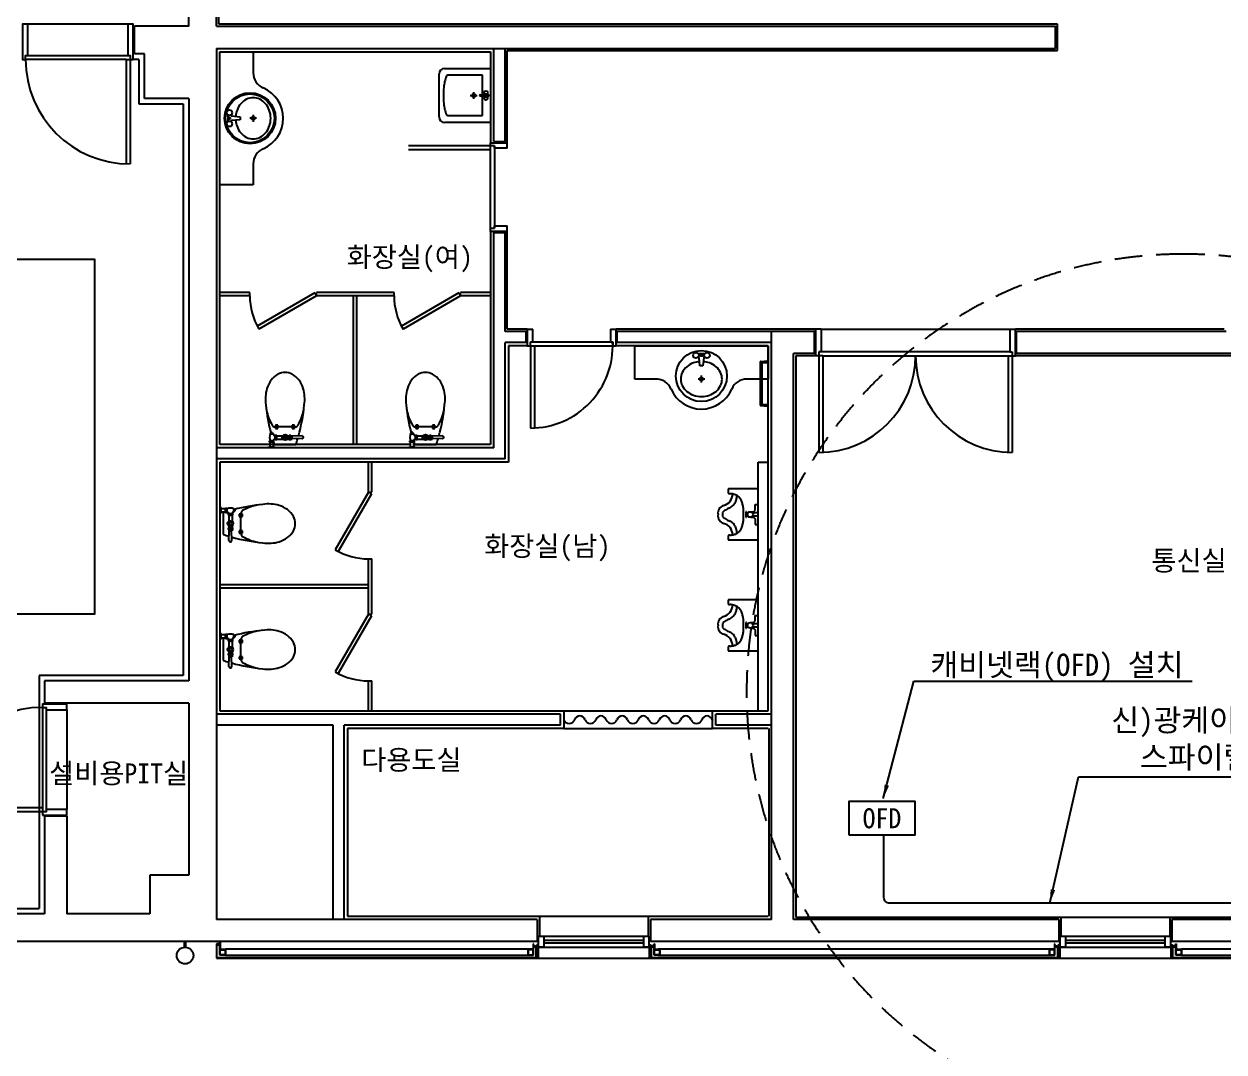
# Model space of a CAD drawing. Header units: millimetres. Extents: x -3836 to 39287, y 33494 to 72930.
# Drawn here: x 13178 to 23993, y 47295 to 56559 of the extents above; entities that cross this region are included whole.
import ezdxf
from ezdxf.enums import TextEntityAlignment as Align

# ---------------------------------------------------------------- set-up
doc = ezdxf.new("R2010")
doc.units = ezdxf.units.MM
doc.linetypes.add('HIDDEN', pattern=[0.375, 0.25, -0.125])
for name, color, linetype in [('TD-CTRL-JUNT', 4, 'Continuous'), ('TN-TABL-LIN1', 4, 'Continuous'), ('TZ-BASE', 253, 'Continuous'), ('TZ-LEAL', 1, 'Continuous'), ('TZ-LEAT', 3, 'Continuous')]:
    doc.layers.add(name, color=color, linetype=linetype)
doc.styles.get("Standard").update_dxf_attribs({"font": 'GulimChe.ttf'})
doc.styles.add('SYMBTEXT', font='GulimChe.ttf')
doc.dimstyles.new('D50', dxfattribs={"dimscale": 50, "dimtxt": 3, "dimasz": 2.5, "dimexe": 0.5, "dimexo": 0.5, "dimgap": 0.5, "dimtad": 1, "dimdec": 0, "dimzin": 1, "dimdsep": 46, "dimlunit": 6, "dimtxsty": 'Standard', "dimcen": 1, "dimclrd": 1, "dimclre": 1, "dimclrt": 3, "dimadec": 0, "dimazin": 0, "dimtfac": 1, "dimtdec": 0, "dimtix": 1, "dimtmove": 2, "dimatfit": 3, "dimfxl": 0, "dimtvp": 2, "dimlwd": -1, "dimlwe": -1, "dimarcsym": 0})

# ---------------------------------------------------------------- blocks, each defined once
blk = doc.blocks.new('세면대')
at = {"layer": 'TZ-BASE'}
for p, q in [((0, -300), (0, 0)), ((0, 0), (1200, 0)), ((1200, 0), (1200, -300)), ((629, -72), (571, -72)), ((574, -100), (571, -100)), ((586, -182), (579, -105)), ((621, -105), (614, -182)), ((629, -100), (626, -100)), ((614, -182), (586, -182)), ((189, -300), (0, -300)), ((631, -300), (569, -300)), ((601, -331), (601, -269)), ((1200, -300), (1011, -300))]:
    blk.add_line(p, q, dxfattribs=at)
for centre, radius in [((600, -272), 230), ((600, -272), 220), ((550, -86), 25), ((600, -86), 8), ((650, -86), 25), ((600, -300), 15)]:
    blk.add_circle(centre, radius, dxfattribs=at)
for centre, radius, start, end in [((574, -106), 5, 5.3909, 90), ((626, -106), 5, 90, 174.6091), ((574, -312), 162, 130.3466, 154.0053), ((590, -331), 187, 109.3849, 130.3466), ((600, -360), 218, 94.6377, 109.3849), ((600, -360), 218, 70.6151, 85.3623), ((610, -331), 187, 49.6534, 70.6151), ((626, -312), 162, 25.9947, 49.6534), ((189, -450), 150, 23.3688, 90), ((549, -300), 135, 154.0053, 180), ((549, -300), 135, 180, 205.9947), ((651, -300), 135, 0, 25.9947), ((651, -300), 135, 334.0053, 0), ((1011, -450), 150, 90, 156.6312), ((600, -272), 298, 203.3688, 336.6312), ((574, -288), 162, 205.9947, 229.6534), ((590, -269), 187, 229.6534, 250.6151), ((610, -269), 187, 289.3849, 310.3466), ((626, -288), 162, 310.3466, 334.0053), ((600, -240), 218, 250.6151, 270), ((600, -240), 218, 270, 289.3849)]:
    blk.add_arc(centre, radius, start, end, dxfattribs=at)
blk = doc.blocks.new('대변기')
at = {"layer": 'TZ-BASE'}
for p, q in [((-78, 153), (-75, 65)), ((-52, 153), (-55, 65)), ((-175, 85), (-175, 65)), ((-145, 85), (-175, 85)), ((-175, 65), (-145, 65)), ((-160, 91), (-160, -91)), ((-145, 65), (-145, 85)), ((-85, 37), (-85, 52)), ((-45, 52), (-85, 52)), ((-45, 37), (-85, 37)), ((-50, 65), (-80, 65)), ((-80, 52), (-80, 65)), ((-80, 20), (-80, 37)), ((-75, 37), (-75, 52)), ((-55, 37), (-55, 52)), ((-50, 52), (-50, 65)), ((-50, 20), (-50, 37)), ((-45, 37), (-45, 52)), ((0, -98), (0, 98)), ((-175, -65), (-175, -85)), ((-145, -65), (-175, -65)), ((-175, -85), (-145, -85)), ((-145, -85), (-145, -65)), ((-95, -105), (-100, -105)), ((-100, -105), (-100, -135)), ((-95, -105), (-95, -135)), ((-45, -75), (-85, -75)), ((-85, -90), (-85, -75)), ((-45, -90), (-85, -90)), ((-80, -75), (-80, -20)), ((-75, -90), (-75, -75)), ((-55, -90), (-55, -75)), ((-50, -75), (-50, -20)), ((-45, -90), (-45, -75)), ((-20, -100), (-35, -100)), ((-35, -100), (-35, -140)), ((-20, -100), (-20, -140)), ((20, -105), (-20, -105)), ((20, -95), (30, -90)), ((20, -145), (20, -95)), ((-108, -115), (-108, -125)), ((-100, -115), (-108, -115)), ((-100, -125), (-108, -125)), ((-95, -135), (-100, -135)), ((-20, -110), (-35, -110)), ((-20, -130), (-35, -130)), ((-20, -140), (-35, -140)), ((20, -135), (-20, -135)), ((30, -150), (20, -145))]:
    blk.add_line(p, q, dxfattribs=at)
blk.add_lwpolyline([(-358, 173, 0.115247), (-505, 163, 0.085088), (-580, 126, 0.106262), (-633, 65, 0.128332), (-650, 0, 0.128332), (-633, -65, 0.106262), (-580, -126, 0.085088), (-505, -163, 0.115247), (-358, -173, 0.074454)], format="xyb", dxfattribs=at)
blk.add_lwpolyline([(-78, 0), (-71, -11), (-59, -11), (-52, 0), (-59, 11), (-71, 11)], close=True, dxfattribs=at)
blk.add_circle((-65, 0), 25, dxfattribs=at)
for centre, radius, start, end in [((-517, -1468), 1649, 74.5033, 84.4601), ((-394, -258), 434, 59.7396, 78.9752), ((-190, 91), 30, 0, 59.7396), ((-65, 153), 12.5, 0, 180), ((-517, -1468), 1649, 71.7216, 73.6727), ((-190, -91), 30, 300.2604, 0), ((-95, -90), 15, 270, 0), ((-35, -90), 15, 180, 270), ((-517, 1468), 1649, 287.5479, 288.2784), ((-517, 1468), 1649, 275.5399, 284.654), ((-394, 258), 434, 281.0248, 300.2604), ((-65, -56), 84.1, 249.0887, 290.9113)]:
    blk.add_arc(centre, radius, start, end, dxfattribs=at)
blk = doc.blocks.new('TZDT104')
blk.add_lwpolyline([(-5, -2.5), (5, -2.5), (5, 2.5), (-5, 2.5)], close=True)
at = {"style": 'SYMBTEXT'}
blk.add_attdef('TZDT_TITLE1_4', text='', height=3, dxfattribs=at).set_placement((0, 0), align=Align.MIDDLE_CENTER)

msp = doc.modelspace()

# ---------------------------------------------------------------- linework, layer by layer
at = {"layer": 'TN-TABL-LIN1', "flags": 128}
msp.add_lwpolyline([(26152.5, 48636.1), (20978.5, 48636.1, -0.4142136), (20928.5, 48686.1), (20928.5, 49251.4)], format="xyb", dxfattribs=at)
at = {"layer": 'TZ-BASE'}
for p, q in [((14663.5, 56539.4), (14663.5, 58479.4)), ((14913.5, 56539.4), (14913.5, 58479.4)), ((14933.5, 56559.4), (14933.5, 58489.4)), ((14113.6, 56559.4), (13213.4, 56559.4)), ((14663.5, 56539.4), (14173.5, 56539.4)), ((14173.5, 56289.4), (14173.5, 56539.4)), ((14913.5, 56539.4), (22473.5, 56539.4)), ((22493.5, 56559.4), (14933.5, 56559.4)), ((22473.5, 56339.4), (22473.5, 56539.4)), ((22473.5, 56339.4), (22473.5, 56539.4)), ((22493.5, 56319.4), (22493.5, 56559.4)), ((14098.9, 56239.4), (13192.9, 56239.4)), ((13213.4, 56275.3), (14113.6, 56275.3)), ((14098.9, 56239.4), (14098.9, 55298.8)), ((14098.9, 56239.4), (14134.1, 56239.4)), ((14134.1, 56239.4), (14134.1, 55298.2)), ((14213.5, 56239.4), (14163.5, 56239.4)), ((14263.5, 56289.4), (14173.5, 56289.4)), ((14213.5, 56239.4), (14213.5, 55839.4)), ((14263.5, 55889.4), (14263.5, 56289.4)), ((14913.5, 56339.4), (22473.5, 56339.4)), ((14913.5, 56339.4), (14913.5, 48489.4)), ((14943.5, 52769.4), (14943.5, 56309.4)), ((14943.5, 56309.4), (17383.5, 56309.4)), ((17383.5, 56309.4), (17383.5, 55489.4)), ((17413.5, 55499.4), (17413.5, 56339.4)), ((17513.5, 55499.4), (17513.5, 56339.4)), ((17533.5, 55489.4), (17533.5, 56319.4)), ((17533.5, 56319.4), (22493.5, 56319.4)), ((16968.5, 56159.4), (17383.5, 56159.4)), ((17383.5, 56159.4), (17383.5, 55671.8)), ((16918.5, 55721.8), (16918.5, 56109.4)), ((17310.1, 56097.6), (16997.7, 56097.6)), ((17310.1, 55922.9), (17310.1, 56097.6)), ((17200.6, 55914.5), (17262.7, 55914.5)), ((17231.8, 55884.1), (17231.8, 55946.1)), ((17289.2, 55921.5), (17358.8, 55924.2)), ((14213.5, 55839.4), (14613.5, 55839.4)), ((14663.5, 55889.4), (14263.5, 55889.4)), ((14613.5, 55839.4), (14613.5, 50689.4)), ((14663.5, 55889.4), (14663.5, 50639.4)), ((17358.8, 55906.5), (17289.2, 55909.2)), ((17310.1, 55735), (17310.1, 55907.7)), ((16997.7, 55735), (17310.1, 55735)), ((17383.5, 55671.8), (16968.5, 55671.8)), ((17383.5, 55460), (17383.5, 55489.4)), ((17383.5, 55489.4), (17533.5, 55489.4)), ((17413.5, 55499.4), (17513.5, 55499.4)), ((17533.5, 55439.5), (17533.5, 55489.4)), ((17383.5, 55460), (16642.2, 55460)), ((17383.5, 55424.8), (16643.1, 55424.8)), ((17383.5, 55424.8), (17383.5, 55460)), ((17419.4, 55460), (17383.5, 55460)), ((17383.5, 54718.8), (17383.5, 55460)), ((17419.4, 55439.5), (17419.4, 55460)), ((17419.4, 55460), (17419.4, 54718.8)), ((17533.5, 55439.5), (17419.4, 55439.5)), ((17419.4, 54739.3), (17533.5, 54739.3)), ((17419.4, 54718.8), (17419.4, 54739.3)), ((17419.4, 54718.8), (17419.4, 54739.3)), ((17533.5, 54689.4), (17533.5, 54739.3)), ((17383.5, 54718.8), (17419.4, 54718.8)), ((17383.5, 54689.4), (17383.5, 54718.8)), ((17533.5, 54689.4), (17383.5, 54689.4)), ((17383.5, 54689.4), (17383.5, 52769.4)), ((17413.5, 52739.4), (17413.5, 54679.4)), ((17413.5, 54679.4), (17513.5, 54679.4)), ((17513.5, 53789.4), (17513.5, 54679.4)), ((17533.5, 53809.4), (17533.5, 54689.4)), ((15213.5, 54139.4), (14943.5, 54139.4)), ((15213.5, 54109.4), (14943.5, 54109.4)), ((15213.5, 54109.4), (15213.5, 54139.4)), ((15798.5, 54135.4), (15278.9, 53835.4)), ((15813.5, 54109.4), (15293.9, 53809.4)), ((15798.5, 54135.4), (15813.5, 54109.4)), ((16513.5, 54139.4), (15813.5, 54139.4)), ((15813.5, 54109.4), (15813.5, 54139.4)), ((16513.5, 54109.4), (15813.5, 54109.4)), ((16148.5, 52769.4), (16148.5, 54109.4)), ((16178.5, 52769.4), (16178.5, 54109.4)), ((16513.5, 54109.4), (16513.5, 54139.4)), ((17098.5, 54135.4), (16578.9, 53835.4)), ((17113.5, 54109.4), (16593.9, 53809.4)), ((17098.5, 54135.4), (17113.5, 54109.4)), ((17383.5, 54139.4), (17113.5, 54139.4)), ((17113.5, 54109.4), (17113.5, 54139.4)), ((17383.5, 54109.4), (17113.5, 54109.4)), ((17703.5, 53789.4), (17513.5, 53789.4)), ((17713.5, 53809.4), (17533.5, 53809.4)), ((17703.5, 53689.4), (17703.5, 53789.4)), ((17713.5, 53809.4), (17713.5, 53659.4)), ((17713.5, 53809.4), (17763.4, 53809.4)), ((17763.4, 53695.3), (17763.4, 53809.4)), ((18463.6, 53809.4), (18513.5, 53809.4)), ((18463.6, 53809.4), (18463.6, 53695.3)), ((18513.5, 53659.4), (18513.5, 53809.4)), ((20313.5, 53809.4), (18513.5, 53809.4)), ((19913.5, 53789.4), (18523.5, 53789.4)), ((18523.5, 53689.4), (18523.5, 53789.4)), ((20303.5, 53789.4), (19913.5, 53789.4)), ((19913.5, 48489.4), (19913.5, 53789.4)), ((20303.5, 53589.4), (20303.5, 53789.4)), ((20363.4, 53809.4), (20313.5, 53809.4)), ((20313.5, 53569.4), (20313.5, 53809.4)), ((20363.4, 53809.4), (20363.4, 53605.3)), ((20363.4, 53809.4), (22063.6, 53809.4)), ((22063.6, 53809.4), (22113.5, 53809.4)), ((22063.6, 53809.4), (22063.6, 53605.3)), ((22113.5, 53569.4), (22113.5, 53809.4)), ((23993.5, 53809.4), (22113.5, 53809.4)), ((24013.5, 53789.4), (22123.5, 53789.4)), ((22123.5, 53589.4), (22123.5, 53789.4)), ((17513.5, 52639.4), (17513.5, 53689.4)), ((17703.5, 53689.4), (17513.5, 53689.4)), ((17713.5, 53659.4), (17543.5, 53659.4)), ((17543.5, 53659.4), (17543.5, 52609.4)), ((17713.5, 53659.4), (17742.9, 53659.4)), ((17742.9, 53695.3), (17763.4, 53695.3)), ((17742.9, 53659.4), (17742.9, 53695.3)), ((17742.9, 53695.3), (17763.4, 53695.3)), ((17742.9, 53659.4), (17742.9, 52918.2)), ((17742.9, 53659.4), (18484.1, 53659.4)), ((17763.4, 53695.3), (18463.6, 53695.3)), ((17778.1, 53659.4), (17778.1, 52919)), ((18448.9, 53659.4), (18484.1, 53659.4)), ((18463.6, 53695.3), (18484.1, 53695.3)), ((18484.1, 53695.3), (18484.1, 53659.4)), ((18484.1, 53659.4), (18513.5, 53659.4)), ((19883.5, 53659.4), (18513.5, 53659.4)), ((19913.5, 53689.4), (18523.5, 53689.4)), ((18683.5, 53359.4), (18683.5, 53659.4)), ((18683.5, 53659.4), (19883.5, 53659.4)), ((19883.5, 50369.4), (19883.5, 53659.4)), ((19883.5, 53659.4), (19883.5, 53359.4)), ((19312.8, 53586.9), (19254.2, 53586.9)), ((19257.3, 53558.9), (19254.2, 53558.9)), ((19269.5, 53477.9), (19262.3, 53554.4)), ((19304.7, 53554.4), (19297.5, 53477.9)), ((19312.8, 53558.9), (19309.7, 53558.9)), ((20303.5, 53589.4), (20113.5, 53589.4)), ((20113.5, 48489.4), (20113.5, 53589.4)), ((20313.5, 53569.4), (20133.5, 53569.4)), ((20133.5, 53569.4), (20133.5, 48509.4)), ((20342.9, 53569.4), (20313.5, 53569.4)), ((20363.4, 53605.3), (20342.9, 53605.3)), ((20342.9, 53605.3), (20342.9, 53569.4)), ((20378.1, 53569.4), (20342.9, 53569.4)), ((20342.9, 53569.4), (20342.9, 52698.8)), ((22063.6, 53605.3), (20363.4, 53605.3)), ((20378.1, 53569.4), (20378.1, 52699.5)), ((20378.1, 53569.4), (22048.9, 53569.4)), ((22048.9, 53569.4), (22084.1, 53569.4)), ((22048.9, 53569.4), (22048.9, 52699.5)), ((22063.6, 53605.3), (22084.1, 53605.3)), ((22084.1, 53605.3), (22084.1, 53569.4)), ((22084.1, 53569.4), (22084.1, 52698.8)), ((22084.1, 53569.4), (22113.5, 53569.4)), ((26693.5, 53569.4), (22113.5, 53569.4)), ((26713.5, 53589.4), (22123.5, 53589.4)), ((19297.5, 53477.9), (19269.5, 53477.9)), ((19815.5, 53517.4), (19878.5, 53517.4)), ((19815.5, 53507.4), (19815.5, 53515)), ((19815.5, 53515), (19815.5, 53515)), ((19815.5, 53509.7), (19878.5, 53509.7)), ((19815.5, 53124.7), (19815.5, 53507.4)), ((19818.1, 53518), (19878.5, 53525.1)), ((19831.5, 53507.4), (19831.5, 53509.7)), ((19831.5, 53130.1), (19831.5, 53507.4)), ((19878.5, 53529.7), (19883.5, 53529.7)), ((19878.5, 53529.7), (19878.5, 53505.7)), ((19878.5, 53505.7), (19883.5, 53505.7)), ((18872.7, 53359.4), (18683.5, 53359.4)), ((19314.5, 53359.5), (19252.5, 53359.5)), ((19284.1, 53328.4), (19284.1, 53390.4)), ((19883.5, 53359.4), (19694.3, 53359.4)), ((19815.5, 53130.1), (19878.5, 53130.1)), ((19815.5, 53124.7), (19815.5, 53124.7)), ((19818.1, 53121.8), (19878.5, 53114.7)), ((19878.5, 53110.1), (19878.5, 53134.1)), ((19878.5, 53134.1), (19883.5, 53134.1)), ((19878.5, 53110.1), (19883.5, 53110.1)), ((17413.5, 52739.4), (14913.5, 52739.4)), ((16661, 52769.4), (14943.5, 52769.4)), ((17383.5, 52769.4), (16691, 52769.4)), ((17513.5, 52639.4), (14913.5, 52639.4)), ((17543.5, 52609.4), (14943.5, 52609.4)), ((14943.5, 52609.4), (14943.5, 50369.4)), ((16283.5, 52339.4), (16283.5, 52609.4)), ((16313.5, 52339.4), (16313.5, 52609.4)), ((19793.5, 50369.4), (19793.5, 52609.4)), ((19793.5, 52609.4), (19883.5, 52609.4)), ((19523.5, 52364.4), (19523.5, 52354.4)), ((19523.5, 52354.4), (19523.5, 52334.4)), ((19658.5, 52369.4), (19528.5, 52369.4)), ((19793.5, 52369.4), (19658.5, 52369.4)), ((19793.5, 51909.4), (19793.5, 52369.4)), ((16283.5, 52339.4), (15983.5, 51819.8)), ((16309.5, 52324.4), (16009.5, 51804.8)), ((16283.5, 52339.4), (16313.5, 52339.4)), ((16309.5, 52324.4), (16283.5, 52339.4)), ((19683.5, 52164.4), (19683.5, 52114.4)), ((19688.5, 52164.4), (19683.5, 52164.4)), ((19688.5, 52114.4), (19688.5, 52164.4)), ((19698.5, 52149.4), (19688.5, 52149.4)), ((19698.5, 52129.4), (19688.5, 52129.4)), ((19728.5, 52164.4), (19753.5, 52164.4)), ((19793.5, 52154.4), (19743.5, 52154.4)), ((19753.5, 52164.4), (19768.5, 52179.4)), ((19768.5, 52229.4), (19793.5, 52229.4)), ((19768.5, 52179.4), (19768.5, 52229.4)), ((19683.5, 52114.4), (19688.5, 52114.4)), ((19728.5, 52114.4), (19753.5, 52114.4)), ((19793.5, 52124.4), (19743.5, 52124.4)), ((19753.5, 52114.4), (19768.5, 52099.4)), ((19768.5, 52099.4), (19768.5, 52049.4)), ((19768.5, 52049.4), (19793.5, 52049.4)), ((19523.5, 51944.4), (19523.5, 51924.4)), ((19523.5, 51924.4), (19523.5, 51914.4)), ((19528.5, 51909.4), (19658.5, 51909.4)), ((19658.5, 51909.4), (19793.5, 51909.4)), ((16283.5, 51239.4), (16283.5, 51739.4)), ((16283.5, 51739.4), (16313.5, 51739.4)), ((16313.5, 51239.4), (16313.5, 51739.4)), ((16283.5, 51504.4), (14943.5, 51504.4)), ((16283.5, 51474.4), (14943.5, 51474.4)), ((19523.5, 51364.4), (19523.5, 51354.4)), ((19523.5, 51354.4), (19523.5, 51334.4)), ((19658.5, 51369.4), (19528.5, 51369.4)), ((19793.5, 51369.4), (19658.5, 51369.4)), ((19793.5, 50909.4), (19793.5, 51369.4)), ((16283.5, 51239.4), (15983.5, 50719.8)), ((16309.5, 51224.4), (16009.5, 50704.8)), ((16283.5, 51239.4), (16313.5, 51239.4)), ((16309.5, 51224.4), (16283.5, 51239.4)), ((19683.5, 51164.4), (19683.5, 51114.4)), ((19688.5, 51164.4), (19683.5, 51164.4)), ((19688.5, 51114.4), (19688.5, 51164.4)), ((19728.5, 51164.4), (19753.5, 51164.4)), ((19793.5, 51154.4), (19743.5, 51154.4)), ((19753.5, 51164.4), (19768.5, 51179.4)), ((19768.5, 51229.4), (19793.5, 51229.4)), ((19768.5, 51179.4), (19768.5, 51229.4)), ((19683.5, 51114.4), (19688.5, 51114.4)), ((19698.5, 51149.4), (19688.5, 51149.4)), ((19698.5, 51129.4), (19688.5, 51129.4)), ((19728.5, 51114.4), (19753.5, 51114.4)), ((19793.5, 51124.4), (19743.5, 51124.4)), ((19753.5, 51114.4), (19768.5, 51099.4)), ((19768.5, 51099.4), (19768.5, 51049.4)), ((19768.5, 51049.4), (19793.5, 51049.4)), ((19523.5, 50944.4), (19523.5, 50924.4)), ((19523.5, 50924.4), (19523.5, 50914.4)), ((19528.5, 50909.4), (19658.5, 50909.4)), ((19658.5, 50909.4), (19793.5, 50909.4)), ((13313.5, 50689.4), (13313.5, 48589.4)), ((14613.5, 50689.4), (13313.5, 50689.4)), ((13363.5, 50639.4), (13363.5, 50439.4)), ((14663.5, 50639.4), (13363.5, 50639.4)), ((16283.5, 50369.4), (16283.5, 50639.4)), ((16283.5, 50639.4), (16313.5, 50639.4)), ((16313.5, 50369.4), (16313.5, 50639.4)), ((13343.5, 50400), (13343.5, 49494)), ((14663.5, 50439.4), (13363.5, 50439.4)), ((14663.5, 50439.4), (14663.5, 48889.4)), ((13379.4, 50379.5), (13379.4, 49479.3)), ((13563.5, 50379.5), (13563.5, 49479.3)), ((18013.5, 50339.4), (14913.5, 50339.4)), ((14943.5, 50369.4), (18043.5, 50369.4)), ((18013.5, 50239.4), (18013.5, 50339.4)), ((18043.5, 50369.4), (19883.5, 50369.4)), ((18043.5, 50369.4), (18043.5, 50209.4)), ((19383.5, 50209.4), (19383.5, 50369.4)), ((19913.5, 50339.4), (19413.5, 50339.4)), ((19413.5, 50239.4), (19413.5, 50339.4)), ((15963.5, 50239.4), (14913.5, 50239.4)), ((15963.5, 48489.4), (15963.5, 50239.4)), ((18013.5, 50239.4), (16063.5, 50239.4)), ((16063.5, 48489.4), (16063.5, 50239.4)), ((18043.5, 50209.4), (16093.5, 50209.4)), ((16093.5, 50209.4), (16093.5, 48519.4)), ((18043.5, 50209.4), (19383.5, 50209.4)), ((19883.5, 50209.4), (19383.5, 50209.4)), ((19913.5, 50239.4), (19413.5, 50239.4)), ((19893.5, 48519.4), (19893.5, 50209.4)), ((13343.5, 49458.8), (12402.2, 49458.8)), ((13343.5, 49494), (12402.9, 49494)), ((13343.5, 49494), (13343.5, 49458.8)), ((13363.5, 49419.4), (13363.5, 48539.4)), ((13563.5, 49419.4), (13363.5, 49419.4)), ((13563.5, 49419.4), (13563.5, 48539.4)), ((14663.5, 48889.4), (14313.5, 48889.4)), ((14313.5, 48889.4), (14313.5, 48539.4)), ((13003.5, 48589.4), (13313.5, 48589.4)), ((14313.5, 48539.4), (13563.5, 48539.4)), ((17803.5, 48489.4), (14913.5, 48489.4)), ((16093.5, 48519.4), (19883.5, 48519.4)), ((17803.5, 48489.4), (17803.5, 48289.4)), ((17823.5, 48519.4), (17823.5, 48339.1)), ((18803.5, 48519.4), (18803.5, 48339.1)), ((19913.5, 48489.4), (18823.5, 48489.4)), ((18823.5, 48489.4), (18823.5, 48289.4)), ((22503.5, 48489.4), (20113.5, 48489.4)), ((20133.5, 48509.4), (26293.5, 48509.4)), ((22503.5, 48489.4), (22503.5, 48289.4)), ((22523.5, 48509.4), (22523.5, 48339.1)), ((23503.5, 48509.4), (23503.5, 48339.1)), ((24403.5, 48489.4), (23523.5, 48489.4)), ((23523.5, 48489.4), (23523.5, 48289.4)), ((17803.5, 48289.4), (12863.5, 48289.4)), ((14936, 48269.4), (14913.5, 48269.4)), ((14913.5, 48269.4), (14913.5, 48139.4)), ((14917.5, 48143.4), (14917.5, 48265.4)), ((14917.5, 48265.4), (14936, 48265.4)), ((14942, 48265.4), (14917.5, 48265.4)), ((14917.5, 48265.4), (14917.5, 48253.9)), ((14917.5, 48253.9), (14919, 48253.9)), ((14919, 48253.9), (14919, 48263.9)), ((14919, 48263.9), (14943.5, 48263.9)), ((14925, 48270.9), (14924, 48269.4)), ((14932, 48270.9), (14925, 48270.9)), ((14926.5, 48269.4), (14926.5, 48263.9)), ((14930.5, 48269.4), (14930.5, 48263.9)), ((14933, 48269.4), (14932, 48270.9)), ((14936, 48265.4), (14936, 48269.4)), ((14937.4, 48271.7), (14938.4, 48271.5)), ((14938.5, 48272.5), (14937.6, 48272.7)), ((14938.4, 48271.5), (14938.5, 48272.5)), ((14941.3, 48276.6), (14939.6, 48266.8)), ((14939.6, 48266.8), (14940.5, 48266.6)), ((14940.5, 48266.6), (14942.3, 48276.4)), ((14942.3, 48276.4), (14941.3, 48276.6)), ((14943.5, 48275.4), (14942, 48275.4)), ((14942, 48275.4), (14942, 48265.4)), ((14943.5, 48221.1), (14943.5, 48289.4)), ((14943.5, 48289.4), (14945.8, 48289.4)), ((14943.5, 48263.9), (14943.5, 48275.4)), ((14945.8, 48289.4), (14945.8, 48222.4)), ((17768.5, 48269.1), (17766.2, 48269.1)), ((17766.2, 48269.1), (17766.2, 48222.4)), ((17768.5, 48221.1), (17768.5, 48269.1)), ((17768.5, 48243.6), (17768.5, 48255.1)), ((17768.5, 48255.1), (17770, 48255.1)), ((17793, 48243.6), (17768.5, 48243.6)), ((17769.7, 48256.1), (17770.7, 48256.3)), ((17771.5, 48246.2), (17769.7, 48256.1)), ((17770, 48255.1), (17770, 48245.1)), ((17770, 48245.1), (17794.5, 48245.1)), ((17770.7, 48256.3), (17772.4, 48246.4)), ((17772.4, 48246.4), (17771.5, 48246.2)), ((17773.5, 48252.2), (17774.4, 48252.3)), ((17773.6, 48251.2), (17773.5, 48252.2)), ((17774.6, 48251.4), (17773.6, 48251.2)), ((17776, 48245.1), (17776, 48249.1)), ((17776, 48249.1), (17798, 48249.1)), ((17794.5, 48245.1), (17776, 48245.1)), ((17779, 48249.1), (17780, 48250.6)), ((17780, 48250.6), (17787, 48250.6)), ((17781.5, 48249.1), (17781.5, 48243.6)), ((17785.5, 48249.1), (17785.5, 48243.6)), ((17787, 48250.6), (17788, 48249.1)), ((17793, 48233.6), (17793, 48243.6)), ((17794.5, 48143.4), (17794.5, 48245.1)), ((17794.5, 48245.1), (17794.5, 48233.6)), ((17798.5, 48257.1), (17798.5, 48250.1)), ((17798.6, 48249.4), (17798.5, 48249.4)), ((17798.5, 48248.6), (17798.5, 48139.4)), ((17798.5, 48248.2), (17798.9, 48248.6)), ((17798.5, 48246), (17799.9, 48247.5)), ((17805.4, 48240.4), (17798.5, 48247.3)), ((17798.5, 48239.7), (17805.9, 48247.1)), ((17798.5, 48241.8), (17803.7, 48247.1)), ((17798.5, 48243.9), (17801.6, 48247.1)), ((17803.5, 48240.2), (17798.5, 48245.2)), ((17801.6, 48239.9), (17798.5, 48243.1)), ((17799.9, 48239.5), (17798.5, 48241)), ((17800.7, 48239.7), (17808, 48247.1)), ((17807.6, 48240.3), (17800.8, 48247.1)), ((17810.5, 48260.1), (17801.5, 48260.1)), ((17801.5, 48247.1), (17810.5, 48247.1)), ((17810.1, 48240), (17803, 48247.1)), ((17803.3, 48240.2), (17810.1, 48247.1)), ((17812.9, 48239.3), (17805.1, 48247.1)), ((17805.6, 48240.4), (17813.5, 48248.3)), ((17813.5, 48240.8), (17807.3, 48247.1)), ((17807.6, 48240.3), (17813.5, 48246.2)), ((17813.5, 48242.9), (17809.4, 48247.1)), ((17809.5, 48240.1), (17813.5, 48244.1)), ((17811.3, 48239.7), (17813.5, 48241.9)), ((17813.5, 48245.1), (17811.4, 48247.2)), ((17813.5, 48247.2), (17812.7, 48248)), ((17812.9, 48239.3), (17813.5, 48239.8)), ((17813.5, 48249.3), (17813.4, 48249.4)), ((17813.5, 48339.1), (18813.5, 48339.1)), ((17813.5, 48339.1), (17863.5, 48339.1)), ((17813.5, 48339.1), (17813.5, 48239.1)), ((17813.5, 48250.1), (17813.5, 48257.1)), ((17813.5, 48239.1), (18813.5, 48239.1)), ((17863.5, 48239.1), (17813.5, 48239.1)), ((17813.5, 48239.1), (17813.5, 48189.4)), ((17813.5, 48239.1), (17813.5, 48139.4)), ((17863.5, 48339.1), (17863.5, 48239.1)), ((18763.5, 48301.1), (17863.5, 48301.1)), ((18763.5, 48277.1), (17863.5, 48277.1)), ((18763.5, 48239.1), (18763.5, 48339.1)), ((18763.5, 48339.1), (18813.5, 48339.1)), ((18813.5, 48239.1), (18763.5, 48239.1)), ((18813.5, 48239.1), (18813.5, 48339.1)), ((18813.5, 48250.1), (18813.5, 48257.1)), ((18813.5, 48249.3), (18813.6, 48249.4)), ((18821.4, 48240.4), (18813.5, 48248.3)), ((18813.5, 48247.2), (18814.3, 48248)), ((18813.5, 48245.1), (18815.6, 48247.2)), ((18813.5, 48240.8), (18819.7, 48247.1)), ((18813.5, 48242.9), (18817.6, 48247.1)), ((18819.4, 48240.3), (18813.5, 48246.2)), ((18817.5, 48240.1), (18813.5, 48244.1)), ((18815.7, 48239.7), (18813.5, 48241.9)), ((18814.1, 48239.3), (18813.5, 48239.8)), ((18813.5, 48239.1), (18813.5, 48189.4)), ((18813.5, 48239.1), (18813.5, 48139.4)), ((18814.1, 48239.3), (18821.9, 48247.1)), ((18816.5, 48260.1), (18825.5, 48260.1)), ((18825.5, 48247.1), (18816.5, 48247.1)), ((18823.7, 48240.2), (18816.9, 48247.1)), ((18816.9, 48240), (18824, 48247.1)), ((18826.3, 48239.7), (18819, 48247.1)), ((18819.4, 48240.3), (18826.2, 48247.1)), ((18828.5, 48239.7), (18821.1, 48247.1)), ((18821.6, 48240.4), (18828.5, 48247.3)), ((18828.5, 48241.8), (18823.3, 48247.1)), ((22503.5, 48289.4), (18823.5, 48289.4)), ((18823.5, 48240.2), (18828.5, 48245.2)), ((18828.5, 48243.9), (18825.4, 48247.1)), ((18825.4, 48239.9), (18828.5, 48243.1)), ((18828.5, 48246), (18827.1, 48247.5)), ((18827.1, 48239.5), (18828.5, 48241)), ((18828.5, 48248.2), (18828.1, 48248.6)), ((18828.4, 48249.4), (18828.5, 48249.4)), ((18828.5, 48257.1), (18828.5, 48250.1)), ((18828.5, 48248.6), (18828.5, 48139.4)), ((18851, 48249.1), (18829, 48249.1)), ((18832.5, 48143.4), (18832.5, 48245.1)), ((18832.5, 48245.1), (18851, 48245.1)), ((18857, 48245.1), (18832.5, 48245.1)), ((18832.5, 48245.1), (18832.5, 48233.6)), ((18834, 48233.6), (18834, 48243.6)), ((18834, 48243.6), (18858.5, 48243.6)), ((18840, 48250.6), (18839, 48249.1)), ((18847, 48250.6), (18840, 48250.6)), ((18841.5, 48249.1), (18841.5, 48243.6)), ((18845.5, 48249.1), (18845.5, 48243.6)), ((18848, 48249.1), (18847, 48250.6)), ((18851, 48245.1), (18851, 48249.1)), ((18852.4, 48251.4), (18853.4, 48251.2)), ((18853.5, 48252.2), (18852.6, 48252.3)), ((18853.4, 48251.2), (18853.5, 48252.2)), ((18856.3, 48256.3), (18854.6, 48246.4)), ((18854.6, 48246.4), (18855.5, 48246.2)), ((18855.5, 48246.2), (18857.3, 48256.1)), ((18857.3, 48256.1), (18856.3, 48256.3)), ((18858.5, 48255.1), (18857, 48255.1)), ((18857, 48255.1), (18857, 48245.1)), ((18858.5, 48221.1), (18858.5, 48269.1)), ((18858.5, 48269.1), (18860.8, 48269.1)), ((18858.5, 48243.6), (18858.5, 48255.1)), ((18860.8, 48269.1), (18860.8, 48222.4)), ((22468.5, 48269.1), (22466.2, 48269.1)), ((22466.2, 48269.1), (22466.2, 48222.4)), ((22468.5, 48221.1), (22468.5, 48269.1)), ((22468.5, 48243.6), (22468.5, 48255.1)), ((22468.5, 48255.1), (22470, 48255.1)), ((22493, 48243.6), (22468.5, 48243.6)), ((22469.7, 48256.1), (22470.7, 48256.3)), ((22471.5, 48246.2), (22469.7, 48256.1)), ((22470, 48255.1), (22470, 48245.1)), ((22470, 48245.1), (22494.5, 48245.1)), ((22470.7, 48256.3), (22472.4, 48246.4)), ((22472.4, 48246.4), (22471.5, 48246.2)), ((22473.5, 48252.2), (22474.4, 48252.3)), ((22473.6, 48251.2), (22473.5, 48252.2)), ((22474.6, 48251.4), (22473.6, 48251.2)), ((22476, 48245.1), (22476, 48249.1)), ((22476, 48249.1), (22498, 48249.1)), ((22494.5, 48245.1), (22476, 48245.1)), ((22479, 48249.1), (22480, 48250.6)), ((22480, 48250.6), (22487, 48250.6)), ((22481.5, 48249.1), (22481.5, 48243.6)), ((22485.5, 48249.1), (22485.5, 48243.6)), ((22487, 48250.6), (22488, 48249.1)), ((22493, 48233.6), (22493, 48243.6)), ((22494.5, 48143.4), (22494.5, 48245.1)), ((22494.5, 48245.1), (22494.5, 48233.6)), ((22498.5, 48257.1), (22498.5, 48250.1)), ((22498.6, 48249.4), (22498.5, 48249.4)), ((22498.5, 48248.6), (22498.5, 48139.4)), ((22498.5, 48248.2), (22498.9, 48248.6)), ((22498.5, 48246), (22499.9, 48247.5)), ((22505.4, 48240.4), (22498.5, 48247.3)), ((22498.5, 48239.7), (22505.9, 48247.1)), ((22498.5, 48241.8), (22503.7, 48247.1)), ((22498.5, 48243.9), (22501.6, 48247.1)), ((22503.5, 48240.2), (22498.5, 48245.2)), ((22501.6, 48239.9), (22498.5, 48243.1)), ((22499.9, 48239.5), (22498.5, 48241)), ((22500.7, 48239.7), (22508, 48247.1)), ((22507.6, 48240.3), (22500.8, 48247.1)), ((22510.5, 48260.1), (22501.5, 48260.1)), ((22501.5, 48247.1), (22510.5, 48247.1)), ((22510.1, 48240), (22503, 48247.1)), ((22503.3, 48240.2), (22510.1, 48247.1)), ((22512.9, 48239.3), (22505.1, 48247.1)), ((22505.6, 48240.4), (22513.5, 48248.3)), ((22513.5, 48240.8), (22507.3, 48247.1)), ((22507.6, 48240.3), (22513.5, 48246.2)), ((22513.5, 48242.9), (22509.4, 48247.1)), ((22509.5, 48240.1), (22513.5, 48244.1)), ((22511.3, 48239.7), (22513.5, 48241.9)), ((22513.5, 48245.1), (22511.4, 48247.2)), ((22513.5, 48247.2), (22512.7, 48248)), ((22512.9, 48239.3), (22513.5, 48239.8)), ((22513.5, 48249.3), (22513.4, 48249.4)), ((22513.5, 48339.1), (23513.5, 48339.1)), ((22513.5, 48339.1), (22563.5, 48339.1)), ((22513.5, 48339.1), (22513.5, 48239.1)), ((22513.5, 48250.1), (22513.5, 48257.1)), ((22513.5, 48239.1), (23513.5, 48239.1)), ((22563.5, 48239.1), (22513.5, 48239.1)), ((22513.5, 48239.1), (22513.5, 48139.4)), ((22563.5, 48339.1), (22563.5, 48239.1)), ((23463.5, 48301.1), (22563.5, 48301.1)), ((23463.5, 48277.1), (22563.5, 48277.1)), ((23463.5, 48239.1), (23463.5, 48339.1)), ((23463.5, 48339.1), (23513.5, 48339.1)), ((23513.5, 48239.1), (23463.5, 48239.1)), ((23513.5, 48239.1), (23513.5, 48339.1)), ((23513.5, 48250.1), (23513.5, 48257.1)), ((23513.5, 48249.3), (23513.6, 48249.4)), ((23521.4, 48240.4), (23513.5, 48248.3)), ((23513.5, 48247.2), (23514.3, 48248)), ((23513.5, 48245.1), (23515.6, 48247.2)), ((23513.5, 48240.8), (23519.7, 48247.1)), ((23513.5, 48242.9), (23517.6, 48247.1)), ((23519.4, 48240.3), (23513.5, 48246.2)), ((23517.5, 48240.1), (23513.5, 48244.1)), ((23515.7, 48239.7), (23513.5, 48241.9)), ((23514.1, 48239.3), (23513.5, 48239.8)), ((23513.5, 48239.1), (23513.5, 48139.4)), ((23514.1, 48239.3), (23521.9, 48247.1)), ((23516.5, 48260.1), (23525.5, 48260.1)), ((23525.5, 48247.1), (23516.5, 48247.1)), ((23523.7, 48240.2), (23516.9, 48247.1)), ((23516.9, 48240), (23524, 48247.1)), ((23526.3, 48239.7), (23519, 48247.1)), ((23519.4, 48240.3), (23526.2, 48247.1)), ((23528.5, 48239.7), (23521.1, 48247.1)), ((23521.6, 48240.4), (23528.5, 48247.3)), ((23528.5, 48241.8), (23523.3, 48247.1)), ((24403.5, 48289.4), (23523.5, 48289.4)), ((23523.5, 48240.2), (23528.5, 48245.2)), ((23528.5, 48243.9), (23525.4, 48247.1)), ((23525.4, 48239.9), (23528.5, 48243.1)), ((23528.5, 48246), (23527.1, 48247.5)), ((23527.1, 48239.5), (23528.5, 48241)), ((23528.5, 48248.2), (23528.1, 48248.6)), ((23528.4, 48249.4), (23528.5, 48249.4)), ((23528.5, 48257.1), (23528.5, 48250.1)), ((23528.5, 48248.6), (23528.5, 48139.4)), ((23551, 48249.1), (23529, 48249.1)), ((23532.5, 48143.4), (23532.5, 48245.1)), ((23532.5, 48245.1), (23551, 48245.1)), ((23557, 48245.1), (23532.5, 48245.1)), ((23532.5, 48245.1), (23532.5, 48233.6)), ((23534, 48233.6), (23534, 48243.6)), ((23534, 48243.6), (23558.5, 48243.6)), ((23540, 48250.6), (23539, 48249.1)), ((23547, 48250.6), (23540, 48250.6)), ((23541.5, 48249.1), (23541.5, 48243.6)), ((23545.5, 48249.1), (23545.5, 48243.6)), ((23548, 48249.1), (23547, 48250.6)), ((23551, 48245.1), (23551, 48249.1)), ((23552.4, 48251.4), (23553.4, 48251.2)), ((23553.5, 48252.2), (23552.6, 48252.3)), ((23553.4, 48251.2), (23553.5, 48252.2)), ((23556.3, 48256.3), (23554.6, 48246.4)), ((23554.6, 48246.4), (23555.5, 48246.2)), ((23555.5, 48246.2), (23557.3, 48256.1)), ((23557.3, 48256.1), (23556.3, 48256.3)), ((23558.5, 48255.1), (23557, 48255.1)), ((23557, 48255.1), (23557, 48245.1)), ((23558.5, 48221.1), (23558.5, 48269.1)), ((23558.5, 48269.1), (23560.8, 48269.1)), ((23558.5, 48243.6), (23558.5, 48255.1)), ((23560.8, 48269.1), (23560.8, 48222.4)), ((14913.5, 48139.4), (17798.5, 48139.4)), ((17794.5, 48143.4), (14917.5, 48143.4)), ((14943.5, 48169.1), (14943.5, 48219.1)), ((14943.5, 48219.1), (14993.5, 48219.1)), ((14993.5, 48169.1), (14943.5, 48169.1)), ((14993.5, 48219.1), (14945.5, 48219.1)), ((14945.8, 48171.4), (14945.8, 48216.8)), ((14945.8, 48216.8), (14991.2, 48216.8)), ((14991.2, 48171.4), (14945.8, 48171.4)), ((14946.8, 48221.4), (14993.5, 48221.4)), ((14991.2, 48216.8), (14991.2, 48171.4)), ((14993.5, 48221.4), (14993.5, 48219.1)), ((17718.5, 48221.4), (14993.5, 48221.4)), ((14993.5, 48219.1), (14993.5, 48169.1)), ((14993.5, 48169.1), (17718.5, 48169.1)), ((17765.2, 48221.4), (17718.5, 48221.4)), ((17718.5, 48221.4), (17718.5, 48219.1)), ((17718.5, 48219.1), (17718.5, 48169.1)), ((17768.5, 48219.1), (17718.5, 48219.1)), ((17718.5, 48219.1), (17766.5, 48219.1)), ((17718.5, 48169.1), (17768.5, 48169.1)), ((17720.8, 48216.8), (17720.8, 48171.4)), ((17766.2, 48216.8), (17720.8, 48216.8)), ((17720.8, 48171.4), (17766.2, 48171.4)), ((17766.2, 48171.4), (17766.2, 48216.8)), ((17768.5, 48169.1), (17768.5, 48219.1)), ((17794.5, 48233.6), (17793, 48233.6)), ((17798.5, 48139.4), (18828.5, 48139.4)), ((18828.5, 48139.4), (22498.5, 48139.4)), ((18832.5, 48233.6), (18834, 48233.6)), ((22494.5, 48143.4), (18832.5, 48143.4)), ((18858.5, 48169.1), (18858.5, 48219.1)), ((18858.5, 48219.1), (18908.5, 48219.1)), ((18908.5, 48169.1), (18858.5, 48169.1)), ((18908.5, 48219.1), (18860.5, 48219.1)), ((18860.8, 48171.4), (18860.8, 48216.8)), ((18860.8, 48216.8), (18906.2, 48216.8)), ((18906.2, 48171.4), (18860.8, 48171.4)), ((18861.8, 48221.4), (18908.5, 48221.4)), ((22418.5, 48221.4), (18893.5, 48221.4)), ((18893.5, 48169.1), (22418.5, 48169.1)), ((18906.2, 48216.8), (18906.2, 48171.4)), ((18908.5, 48221.4), (18908.5, 48219.1)), ((18908.5, 48219.1), (18908.5, 48169.1)), ((22465.2, 48221.4), (22418.5, 48221.4)), ((22418.5, 48221.4), (22418.5, 48219.1)), ((22418.5, 48219.1), (22418.5, 48169.1)), ((22468.5, 48219.1), (22418.5, 48219.1)), ((22418.5, 48219.1), (22466.5, 48219.1)), ((22418.5, 48169.1), (22468.5, 48169.1)), ((22420.8, 48216.8), (22420.8, 48171.4)), ((22466.2, 48216.8), (22420.8, 48216.8)), ((22420.8, 48171.4), (22466.2, 48171.4)), ((22466.2, 48171.4), (22466.2, 48216.8)), ((22468.5, 48169.1), (22468.5, 48219.1)), ((22494.5, 48233.6), (22493, 48233.6)), ((22498.5, 48139.4), (23528.5, 48139.4)), ((23528.5, 48139.4), (24398.5, 48139.4)), ((23532.5, 48233.6), (23534, 48233.6)), ((24394.5, 48143.4), (23532.5, 48143.4)), ((23558.5, 48169.1), (23558.5, 48219.1)), ((23558.5, 48219.1), (23608.5, 48219.1)), ((23608.5, 48169.1), (23558.5, 48169.1)), ((23608.5, 48219.1), (23560.5, 48219.1)), ((23560.8, 48171.4), (23560.8, 48216.8)), ((23560.8, 48216.8), (23606.2, 48216.8)), ((23606.2, 48171.4), (23560.8, 48171.4)), ((23561.8, 48221.4), (23608.5, 48221.4)), ((23606.2, 48216.8), (23606.2, 48171.4)), ((23608.5, 48221.4), (23608.5, 48219.1)), ((24318.5, 48221.4), (23608.5, 48221.4)), ((23608.5, 48219.1), (23608.5, 48169.1)), ((23608.5, 48169.1), (24318.5, 48169.1))]:
    msp.add_line(p, q, dxfattribs=at)
for points in [[(13213.4, 56275.3), (13213.4, 56559.4), (13163.5, 56559.4), (13163.5, 56239.4), (13192.9, 56239.4), (13192.9, 56275.3)], [(14163.5, 56239.4), (14163.5, 56559.4), (14113.6, 56559.4), (14113.6, 56275.3), (14134.1, 56275.3), (14134.1, 56239.4)], [(13379.4, 50379.5), (13563.5, 50379.5), (13563.5, 50429.4), (13343.5, 50429.4), (13343.5, 50400), (13379.4, 50400)], [(13343.5, 49429.4), (13563.5, 49429.4), (13563.5, 49479.3), (13379.4, 49479.3), (13379.4, 49458.8), (13343.5, 49458.8)]]:
    msp.add_lwpolyline(points, close=True, dxfattribs=at)
at = {"layer": 'TZ-BASE', "ltscale": 2}
msp.add_lwpolyline([(12813.5, 54439.4), (13813.5, 54439.4), (13813.5, 51239.4), (12813.5, 51239.4), (12813.5, 54439.4)], dxfattribs=at)
at = {"layer": 'TZ-BASE'}
for points in [[(13363.5, 48539.4), (12863.5, 48539.4)], [(14633.9, 48289.4), (14633.9, 48239.4), (14624.9, 48239.4), (14624.9, 48289.4), (14633.9, 48289.4)]]:
    msp.add_lwpolyline(points, dxfattribs=at)
for centre, radius in [((17231.7, 55915.1), 15), ((17341.7, 55942.2), 15.3), ((17341.7, 55888.5), 15.3), ((19283.5, 53386.9), 230), ((19233.5, 53572.9), 25), ((19283.5, 53572.9), 8), ((19333.5, 53572.9), 25), ((19283.5, 53359.4), 15), ((19723.5, 52139.4), 25), ((19723.5, 51139.4), 25), ((14629.4, 48164.4), 75)]:
    msp.add_circle(centre, radius, dxfattribs=at)
for centre, radius, start, end in [((14134.1, 56239.4), 941.3, 180, 270), ((16968.5, 56109.4), 50, 90, 180), ((17359.8, 55949.4), 400.6, 167.08902, 174.57596), ((17190.2, 55995.4), 225.1, 154.87395, 168.85904), ((16997.7, 56084.7), 12.9, 90, 151.03917), ((17720.3, 55915.1), 762.8, 174.57596, 180), ((17720.3, 55915.1), 762.8, 180, 185.42404), ((17289.2, 55915.3), 6.12, 90, 270), ((17359.1, 55915), 9.19, 0, 91.90915), ((17359.1, 55915.6), 9.19, 268.09085, 0), ((17359.8, 55880.9), 400.6, 185.42404, 192.91098), ((16968.5, 55721.8), 50, 180, 270), ((17172.1, 55833.2), 207, 191.64903, 206.23295), ((16997.7, 55747.9), 12.9, 208.96083, 270), ((15813.5, 54109.4), 600, 180, 210), ((17113.5, 54109.4), 600, 180, 210), ((17742.9, 53659.4), 741.3, 270, 2.77385), ((19257.3, 53553.9), 5, 5.39095, 90), ((19309.7, 53553.9), 5, 90, 174.60905), ((20342.9, 53569.4), 870.6, 270, 0), ((22084.1, 53569.4), 870.6, 180, 270), ((19257.1, 53347.4), 162.4, 130.34665, 154.00528), ((19273.1, 53328.5), 187.1, 109.38487, 130.34665), ((19283.5, 53299), 218.4, 94.63774, 109.38487), ((19283.5, 53299), 218.4, 70.61513, 85.36226), ((19293.9, 53328.5), 187.1, 49.65335, 70.61513), ((19309.9, 53347.4), 162.4, 25.99472, 49.65335), ((19818.5, 53515), 3, 96.70984, 180), ((18872.7, 53209.4), 150, 23.3688, 90), ((19232.4, 53359.4), 134.9, 154.00528, 180), ((19232.4, 53359.4), 134.9, 180, 205.99472), ((19334.6, 53359.4), 134.9, 0, 25.99472), ((19334.6, 53359.4), 134.9, 334.00528, 0), ((19694.3, 53209.4), 150, 90, 156.6312), ((19283.5, 53386.9), 297.5, 203.3688, 336.63121), ((19257.1, 53371.5), 162.4, 205.99472, 229.65335), ((19273.1, 53390.3), 187.1, 229.65335, 250.61513), ((19283.5, 53419.8), 218.4, 250.61513, 270), ((19283.5, 53419.8), 218.4, 270, 289.38487), ((19293.9, 53390.3), 187.1, 289.38487, 310.34665), ((19309.9, 53371.5), 162.4, 310.34665, 334.00528), ((19818.5, 53124.7), 3, 180, 263.29016), ((19528.5, 52364.4), 5, 135, 180), ((19528.5, 52364.4), 5, 90, 135), ((19454.6, 52324.4), 108.9, 285.3921, 0), ((19525.8, 52334.4), 2.35, 180, 225), ((19539.5, 52348), 21.6, 225, 239.49098), ((19539.5, 52348.1), 21.7, 239.49098, 275.23771), ((19547, 52267), 59.8, 73.92721, 95.23771), ((19468, 51993), 344.9, 69.44395, 73.92721), ((19540.3, 52261.2), 49.7, 320.24461, 336.03751), ((19274.7, 52379.3), 340.4, 336.03751, 342.05908), ((19547.6, 52205.2), 118.2, 61.78341, 69.44395), ((19519.1, 52300.1), 83.4, 342.05908, 351.8699), ((19419.9, 52314.3), 183.7, 351.8699, 358.47836), ((19569.4, 52245.8), 72.1, 53.1301, 61.78341), ((19539.3, 52205.7), 122.3, 46.48621, 53.1301), ((19558.6, 52226.1), 94.2, 28.61046, 46.48621), ((19529.5, 52210.2), 127.4, 13.25158, 28.61046), ((19462.4, 52194.4), 196.3, 11.30993, 13.25158), ((19502, 52152.2), 69.7, 105.3921, 190.59713), ((19502, 52126.6), 69.7, 169.40287, 254.6079), ((19528.2, 52146.3), 55.1, 168.69007, 187.12502), ((19528.2, 52132.6), 55.1, 172.87498, 191.30993), ((19486.8, 52154.5), 12.9, 129.98705, 168.69007), ((19572.9, 52051.9), 146.8, 123.69007, 129.98705), ((19616.3, 51986.8), 225.1, 118.60556, 123.69007), ((19656.9, 51912.2), 310, 114.00611, 118.60556), ((19450.6, 52375.6), 197.2, 294.00611, 299.77404), ((19491.7, 52303.7), 114.3, 299.77404, 309.80557), ((19497.3, 52296.9), 105.6, 309.80557, 320.24461), ((18110.1, 51923.9), 1575.4, 10.62458, 11.30993), ((19377.5, 52161.7), 285.9, 3.81407, 10.62458), ((19240.9, 52152.6), 422.9, 358.21474, 3.81407), ((19240.9, 52126.2), 422.9, 356.18593, 1.78526), ((19486.8, 52124.3), 12.9, 191.30993, 230.01295), ((19572.9, 52226.9), 146.8, 230.01295, 236.30993), ((19454.6, 51954.4), 108.9, 0, 74.6079), ((19616.3, 52292.1), 225.1, 236.30993, 241.39444), ((19656.9, 52366.6), 310, 241.39444, 245.99389), ((19450.6, 51903.3), 197.2, 60.22596, 65.99389), ((19491.7, 51975.2), 114.3, 50.19443, 60.22596), ((19497.3, 51981.9), 105.6, 39.75539, 50.19443), ((19540.3, 52017.6), 49.7, 23.96249, 39.75539), ((19274.7, 51899.6), 340.4, 17.94092, 23.96249), ((19529.5, 52068.6), 127.4, 331.38954, 346.74842), ((19462.4, 52084.4), 196.3, 346.74842, 348.69007), ((18110.1, 52354.9), 1575.4, 348.69007, 349.37542), ((19377.5, 52117.1), 285.9, 349.37542, 356.18593), ((19525.8, 51944.4), 2.35, 135, 180), ((19528.5, 51914.4), 5, 180, 225), ((19539.5, 51930.8), 21.6, 120.50902, 135), ((19539.5, 51930.7), 21.7, 84.76229, 120.50902), ((19547, 52011.9), 59.8, 264.76229, 286.07279), ((19468, 52285.8), 344.9, 286.07279, 290.55605), ((19547.6, 52073.6), 118.2, 290.55605, 298.21659), ((19519.1, 51978.7), 83.4, 8.1301, 17.94092), ((19419.9, 51964.5), 183.7, 1.52164, 8.1301), ((19569.4, 52033), 72.1, 298.21659, 306.8699), ((19539.3, 52073.1), 122.3, 306.8699, 313.51379), ((19558.6, 52052.7), 94.2, 313.51379, 331.38954), ((16283.5, 52339.4), 600, 240, 270), ((19528.5, 51914.4), 5, 225, 270), ((19454.6, 51324.4), 108.9, 285.3921, 0), ((19528.5, 51364.4), 5, 135, 180), ((19525.8, 51334.4), 2.35, 180, 225), ((19539.5, 51348), 21.6, 225, 239.49098), ((19528.5, 51364.4), 5, 90, 135), ((19539.5, 51348.1), 21.7, 239.49098, 275.23771), ((19547, 51267), 59.8, 73.92721, 95.23771), ((19468, 50993), 344.9, 69.44395, 73.92721), ((19274.7, 51379.3), 340.4, 336.03751, 342.05908), ((19547.6, 51205.2), 118.2, 61.78341, 69.44395), ((19519.1, 51300.1), 83.4, 342.05908, 351.8699), ((19419.9, 51314.3), 183.7, 351.8699, 358.47836), ((19569.4, 51245.8), 72.1, 53.1301, 61.78341), ((19539.3, 51205.7), 122.3, 46.48621, 53.1301), ((19558.6, 51226.1), 94.2, 28.61046, 46.48621), ((19529.5, 51210.2), 127.4, 13.25158, 28.61046), ((19502, 51152.2), 69.7, 105.3921, 190.59713), ((19528.2, 51146.3), 55.1, 168.69007, 187.12502), ((19486.8, 51154.5), 12.9, 129.98705, 168.69007), ((19572.9, 51051.9), 146.8, 123.69007, 129.98705), ((19616.3, 50986.8), 225.1, 118.60556, 123.69007), ((19656.9, 50912.2), 310, 114.00611, 118.60556), ((19450.6, 51375.6), 197.2, 294.00611, 299.77404), ((19491.7, 51303.7), 114.3, 299.77404, 309.80557), ((19497.3, 51296.9), 105.6, 309.80557, 320.24461), ((19540.3, 51261.2), 49.7, 320.24461, 336.03751), ((19462.4, 51194.4), 196.3, 11.30993, 13.25158), ((18110.1, 50923.9), 1575.4, 10.62458, 11.30993), ((19377.5, 51161.7), 285.9, 3.81407, 10.62458), ((19240.9, 51152.6), 422.9, 358.21474, 3.81407), ((19502, 51126.6), 69.7, 169.40287, 254.6079), ((19528.2, 51132.6), 55.1, 172.87498, 191.30993), ((19486.8, 51124.3), 12.9, 191.30993, 230.01295), ((19572.9, 51226.9), 146.8, 230.01295, 236.30993), ((19454.6, 50954.4), 108.9, 0, 74.6079), ((19616.3, 51292.1), 225.1, 236.30993, 241.39444), ((19656.9, 51366.6), 310, 241.39444, 245.99389), ((19450.6, 50903.3), 197.2, 60.22596, 65.99389), ((19491.7, 50975.2), 114.3, 50.19443, 60.22596), ((19497.3, 50981.9), 105.6, 39.75539, 50.19443), ((19540.3, 51017.6), 49.7, 23.96249, 39.75539), ((19462.4, 51084.4), 196.3, 346.74842, 348.69007), ((18110.1, 51354.9), 1575.4, 348.69007, 349.37542), ((19377.5, 51117.1), 285.9, 349.37542, 356.18593), ((19240.9, 51126.2), 422.9, 356.18593, 1.78526), ((19525.8, 50944.4), 2.35, 135, 180), ((19539.5, 50930.8), 21.6, 120.50902, 135), ((19539.5, 50930.7), 21.7, 84.76229, 120.50902), ((19547, 51011.9), 59.8, 264.76229, 286.07279), ((19468, 51285.8), 344.9, 286.07279, 290.55605), ((19274.7, 50899.6), 340.4, 17.94092, 23.96249), ((19547.6, 51073.6), 118.2, 290.55605, 298.21659), ((19519.1, 50978.7), 83.4, 8.1301, 17.94092), ((19419.9, 50964.5), 183.7, 1.52164, 8.1301), ((19569.4, 51033), 72.1, 298.21659, 306.8699), ((19539.3, 51073.1), 122.3, 306.8699, 313.51379), ((19558.6, 51052.7), 94.2, 313.51379, 331.38954), ((19529.5, 51068.6), 127.4, 331.38954, 346.74842), ((19528.5, 50914.4), 5, 180, 225), ((19528.5, 50914.4), 5, 225, 270), ((16283.5, 51239.4), 600, 240, 270), ((13343.5, 49458.8), 941.3, 90, 180), ((18091.3, 50306.6), 50.8, 199.74089, 340.25911), ((18186.9, 50272.3), 50.8, 19.74089, 160.25911), ((18282.5, 50306.6), 50.8, 199.74089, 340.25911), ((18378.1, 50272.3), 50.8, 19.74089, 160.25911), ((18473.7, 50306.6), 50.8, 199.74089, 340.25911), ((18569.3, 50272.3), 50.8, 19.74089, 160.25911), ((18664.9, 50306.6), 50.8, 199.74089, 340.25911), ((18760.5, 50272.3), 50.8, 19.74089, 160.25911), ((18856.1, 50306.6), 50.8, 199.74089, 340.25911), ((18951.7, 50272.3), 50.8, 19.74089, 160.25911), ((19047.2, 50306.6), 50.8, 199.74089, 340.25911), ((19142.8, 50272.3), 50.8, 19.74089, 160.25911), ((19238.4, 50306.6), 50.8, 199.74089, 340.25911), ((19334, 50272.3), 50.8, 19.74089, 160.25911), ((19429.6, 50306.6), 50.8, 199.74089, 204.72388), ((14928.5, 48265.4), 3.79, 202.5, 337.5), ((14928.5, 48270.8), 0.76, 9.21747, 170.78253), ((14941.5, 48271.5), 4.14, 94.87244, 245.12756), ((17770.5, 48251.1), 4.14, 294.87244, 85.12756), ((17783.5, 48245), 3.79, 202.5, 337.5), ((17783.5, 48250.4), 0.76, 9.21747, 170.78253), ((17798, 48248.6), 0.5, 0, 90), ((17801.5, 48257.1), 3, 90, 180), ((17801.5, 48250.1), 3, 180, 270), ((17806, 48218.6), 21.8, 69.88929, 110.11071), ((17810.5, 48257.1), 3, 0, 90), ((17810.5, 48250.1), 3, 270, 0), ((18816.5, 48257.1), 3, 90, 180), ((18816.5, 48250.1), 3, 180, 270), ((18821, 48218.6), 21.8, 69.88929, 110.11071), ((18825.5, 48257.1), 3, 0, 90), ((18825.5, 48250.1), 3, 270, 0), ((18829, 48248.6), 0.5, 90, 180), ((18843.5, 48245), 3.79, 202.5, 337.5), ((18843.5, 48250.4), 0.76, 9.21747, 170.78253), ((18856.5, 48251.1), 4.14, 94.87244, 245.12756), ((22470.5, 48251.1), 4.14, 294.87244, 85.12756), ((22483.5, 48245), 3.79, 202.5, 337.5), ((22483.5, 48250.4), 0.76, 9.21747, 170.78253), ((22498, 48248.6), 0.5, 0, 90), ((22501.5, 48257.1), 3, 90, 180), ((22501.5, 48250.1), 3, 180, 270), ((22506, 48218.6), 21.8, 69.88929, 110.11071), ((22510.5, 48257.1), 3, 0, 90), ((22510.5, 48250.1), 3, 270, 0), ((23516.5, 48257.1), 3, 90, 180), ((23516.5, 48250.1), 3, 180, 270), ((23521, 48218.6), 21.8, 69.88929, 110.11071), ((23525.5, 48257.1), 3, 0, 90), ((23525.5, 48250.1), 3, 270, 0), ((23529, 48248.6), 0.5, 90, 180), ((23543.5, 48245), 3.79, 202.5, 337.5), ((23543.5, 48250.4), 0.76, 9.21747, 170.78253), ((23556.5, 48251.1), 4.14, 94.87244, 245.12756), ((14945.5, 48221.1), 2, 180, 270), ((14946.8, 48222.4), 1, 180, 270), ((17765.2, 48222.4), 1, 270, 0), ((17766.5, 48221.1), 2, 270, 0), ((18860.5, 48221.1), 2, 180, 270), ((18861.8, 48222.4), 1, 180, 270), ((22465.2, 48222.4), 1, 270, 0), ((22466.5, 48221.1), 2, 270, 0), ((23560.5, 48221.1), 2, 180, 270), ((23561.8, 48222.4), 1, 180, 270)]:
    msp.add_arc(centre, radius, start, end, dxfattribs=at)
at = {"layer": 'TZ-LEAT', "linetype": 'HIDDEN', "ltscale": 1000}
msp.add_lwpolyline([(23631.2, 54485.9, 1), (23631.2, 46604.3, 0.4142136), (27572, 50545.1, 0.4142136), (23631.2, 54485.9, 11.9473788)], format="xyb", dxfattribs=at)

# ---------------------------------------------------------------- block references
at = {"layer": 'TD-CTRL-JUNT', "xscale": 60, "yscale": 60, "zscale": 60}
msp.add_blockref('TZDT104', (20910.5, 49401.4), dxfattribs=at).add_auto_attribs({'TZDT_TITLE1_4': 'OFD'})
at = {"layer": 'TZ-BASE'}
for name, p, rotation in [('세면대', (14943.5, 55109.4), 90.00000000333506), ('대변기', (15531, 52769.4), 270.0000000033351), ('대변기', (16796, 52769.4), 270.0000000033351), ('대변기', (14973.5, 52056.9), 180.0000000033349), ('대변기', (14973.5, 50921.9), 180.0000000033349)]:
    msp.add_blockref(name, p, dxfattribs=dict(at, rotation=rotation))

# ---------------------------------------------------------------- texts
msp.add_text('화장실(여)', height=180, dxfattribs=at).set_placement((16654.3, 54369.6), align=Align.CENTER)
for s, p in [('화장실(남)', (17894.1, 51764.9)), ('통신실', (23677.7, 51633.2)), ('다용도실', (16669.7, 49838.1))]:
    msp.add_text(s, height=180, rotation=360, dxfattribs=at).set_placement(p, align=Align.CENTER)
msp.add_text('설비용PIT실', height=180, rotation=0, dxfattribs=at).set_placement((13404.8, 49716.3))
at = {"layer": 'TZ-LEAT'}
msp.add_text('캐비넷랙(OFD) 설치', height=200, dxfattribs=at).set_placement((22487.3, 50684.6), align=Align.CENTER)
at = {"layer": 'TZ-LEAT', "insert": (22976.9, 49798.6), "char_height": 200, "attachment_point": 7}
msp.add_mtext('{\\C6;신)광케이블 48Cx4x20m\\P\\pt400;  스파이럴슬리브(난연) 4x18m}', dxfattribs=at)

# ---------------------------------------------------------------- leaders
at = {"layer": 'TZ-LEAL'}
msp.add_leader([(20922.6, 49578.7), (21197.1, 50635.8), (23706.7, 50635.8)], dimstyle='D50', dxfattribs=at)
at = {"layer": 'TZ-LEAL', "annotation_type": 0, "has_hookline": 1, "hookline_direction": 0, "text_width": 3801.6}
msp.add_leader([(22423.1, 48636.1), (22682.4, 49773.6), (22951.9, 49773.6)], dimstyle='D50', dxfattribs=at)

doc.saveas('drawing.dxf')
